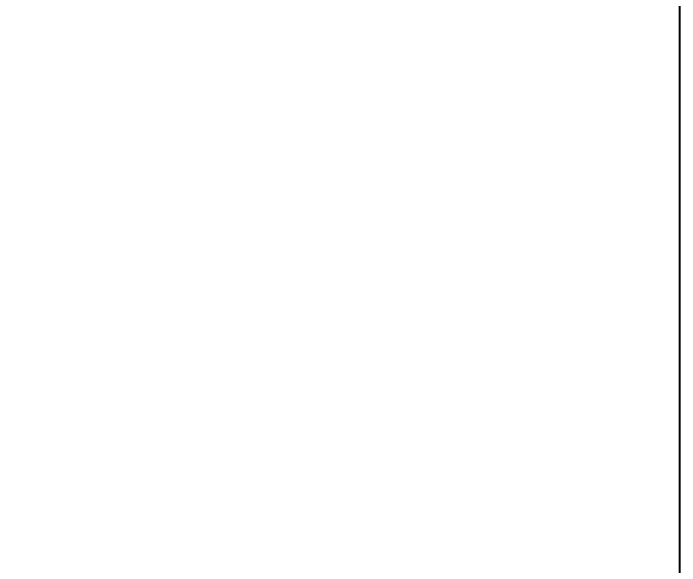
# Model space of a CAD drawing. Header units: millimetres. Extents: x 4086 to 8300, y 123 to 1549.
# Drawn here: x 7037.76 to 7072.75, y 693.86 to 722.89 of the extents above; entities that cross this region are included whole.
import ezdxf

# ---------------------------------------------------------------- set-up
doc = ezdxf.new("R2010")
doc.units = ezdxf.units.MM
doc.layers.add('标注', color=7, linetype='Continuous', lineweight=25)
doc.styles.get("Standard").update_dxf_attribs({"font": 'simsun.ttc'})
doc.dimstyles.new('直线标注', dxfattribs={"dimtxt": 7, "dimasz": 3, "dimexe": 1.25, "dimexo": 0.625, "dimtad": 1, "dimlfac": 4, "dimdsep": 46, "dimtxsty": 'Standard', "dimcen": 2.5, "dimadec": 0, "dimazin": 0, "dimtm": 1e-09, "dimtfac": 1, "dimtmove": 0, "dimatfit": 3, "dimfxl": 1, "dimarcsym": 0})

# ---------------------------------------------------------------- blocks, each defined once
blk = doc.blocks.new('*D2423')
at = {"layer": 'Defpoints', "color": 0}
for p in [(7014.893, 755.231), (7072.751, 755.231), (7072.751, 666.726)]:
    blk.add_point(p, dxfattribs=at)
at = {"layer": '标注', "color": 0, "lineweight": -2}
for p, q in [((7014.893, 755.856), (7014.893, 756.481)), ((7072.751, 667.351), (7072.751, 756.481)), ((7017.893, 755.231), (7069.751, 755.231))]:
    blk.add_line(p, q, dxfattribs=at)
at = {"layer": '标注', "color": 0}
for points in [[(7017.893, 755.731), (7017.893, 754.731), (7014.893, 755.231)], [(7069.751, 754.731), (7069.751, 755.731), (7072.751, 755.231)]]:
    blk.add_solid(points, dxfattribs=at)
at = {"layer": '标注', "color": 0, "insert": (7043.822, 759.356), "char_height": 7, "attachment_point": 5}
blk.add_mtext('254.5', dxfattribs=at)

msp = doc.modelspace()

# ---------------------------------------------------------------- dimensions: what is measured, and where the dimension line sits
at = {"layer": '标注'}
dim = msp.add_linear_dim(base=(7072.75086, 755.23121), p1=(7014.89315, 755.23121), p2=(7072.75086, 666.72563), text='254.5', dimstyle='直线标注', dxfattribs=at)
dim.commit()
dim.dimension.update_dxf_attribs({"geometry": '*D2423', "text_midpoint": (7043.82201, 759.35621)})

doc.saveas('drawing.dxf')
